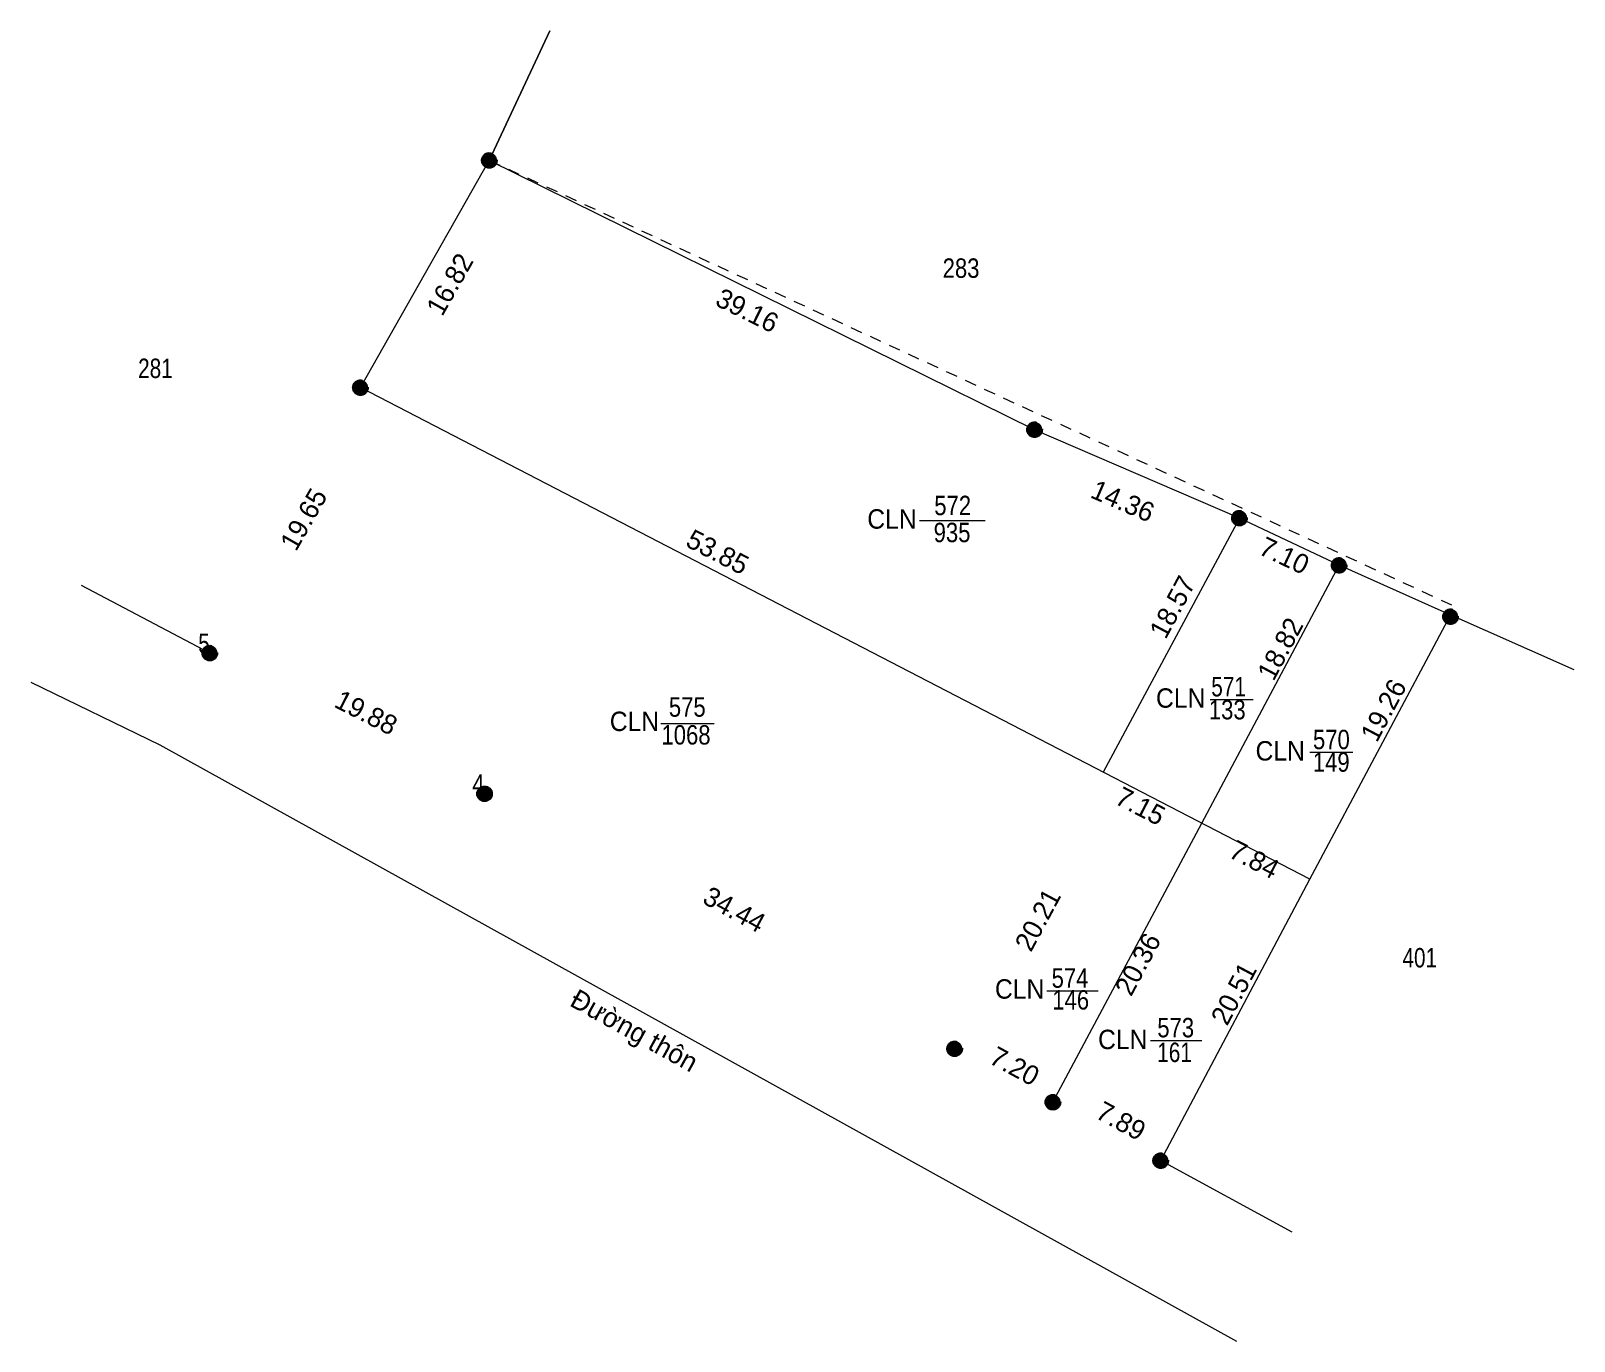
# Model space of a CAD drawing. Header units: metres. Extents: x 551046 to 552048, y 1840867 to 1841786.
# Drawn here: x 551709.3 to 551808.7, y 1841701.6 to 1841786 of the extents above; entities that cross this region are included whole.
import ezdxf
from ezdxf.enums import TextEntityAlignment as Align

# ---------------------------------------------------------------- set-up
doc = ezdxf.new("R2010")
doc.units = ezdxf.units.M
doc.header["$LTSCALE"] = 0.5
doc.header["$PDMODE"] = 32
doc.header["$PDSIZE"] = 0.25
doc.linetypes.add('DASH_DOUBLE_DOT', pattern=[9.2, 5, -1.2, 0.3, -1.2, 0.3, -1.2])
doc.linetypes.add('SHORT_DASHED', pattern=[2.7, 1.5, -1.2])
for name, color, linetype, lineweight in [('10', 7, 'Continuous', 13), ('13', 7, 'Continuous', 13), ('17', 7, 'Continuous', 13), ('63', 7, 'Continuous', 13)]:
    doc.layers.add(name, color=color, linetype=linetype, lineweight=lineweight)

msp = doc.modelspace()

# ---------------------------------------------------------------- hatches: boundary and pattern name
at = {"layer": '17'}
for points in [[(551739.34, 1841777.62, 1), (551738.34, 1841777.62, 1)], [(551731.04, 1841762.99, 1), (551730.04, 1841762.99, 1)], [(551774.45, 1841760.28, 1), (551773.45, 1841760.28, 1)], [(551787.64, 1841754.59, 1), (551786.64, 1841754.59, 1)], [(551794.06, 1841751.55, 1), (551793.06, 1841751.55, 1)], [(551801.23, 1841748.2429, 1), (551800.23, 1841748.2429, 1)], [(551721.34, 1841745.9, 1), (551720.34, 1841745.9, 1)], [(551739.03, 1841736.84, 1), (551738.03, 1841736.84, 1)], [(551769.3, 1841720.42, 1), (551768.3, 1841720.42, 1)], [(551775.63, 1841716.98, 1), (551774.63, 1841716.98, 1)], [(551782.57, 1841713.22, 1), (551781.57, 1841713.22, 1)]]:
    msp.add_hatch(color=256, dxfattribs=at).paths.add_polyline_path(points)

# ---------------------------------------------------------------- linework, layer by layer
at = {"layer": '10'}
for p, q in [((551730.54, 1841762.99), (551738.84, 1841777.62)), ((551791.67, 1841731.34), (551730.54, 1841762.99)), ((551787.14, 1841754.59), (551778.36, 1841738.23))]:
    msp.add_line(p, q, dxfattribs=at)
for points in [[(551808.69, 1841744.83), (551800.12, 1841748.61), (551793.56, 1841751.55), (551787.14, 1841754.59), (551773.95, 1841760.28), (551738.84, 1841777.62)], [(551775.13, 1841716.98), (551784.71, 1841734.94), (551793.56, 1841751.55)], [(551782.07, 1841713.22), (551791.67, 1841731.34), (551800.72, 1841748.34)]]:
    msp.add_lwpolyline(points, dxfattribs=at)
at = {"layer": '13'}
for p, q in [((551766.54, 1841754.43), (551770.77, 1841754.43)), ((551785.26, 1841742.92), (551788.03, 1841742.92)), ((551749.88, 1841741.36), (551753.32, 1841741.36)), ((551791.68, 1841739.52), (551794.45, 1841739.52)), ((551774.74, 1841724.15), (551778.05, 1841724.15)), ((551781.41, 1841720.95), (551784.72, 1841720.95))]:
    msp.add_line(p, q, dxfattribs=at)
at = {"layer": '17'}
for p, q in [((551742.74, 1841785.96), (551738.84, 1841777.62)), ((551738.84, 1841777.62), (551742.74, 1841785.96)), ((551720.84, 1841745.9), (551712.59, 1841750.24)), ((551720.69, 1841746.23), (551720.84, 1841745.9)), ((551782.07, 1841713.22), (551790.52, 1841708.63))]:
    msp.add_line(p, q, dxfattribs=at)
at = {"layer": '17', "linetype": 'SHORT_DASHED'}
msp.add_line((551738.84, 1841777.62), (551801.02, 1841748.9), dxfattribs=at)
at = {"layer": '17'}
msp.add_lwpolyline([(551709.32, 1841744.02), (551717.63, 1841740), (551786.96, 1841701.6)], dxfattribs=at)
at = {"layer": '17', "linetype": 'DASH_DOUBLE_DOT'}
for centre in [(551738.84, 1841777.62), (551730.54, 1841762.99), (551773.95, 1841760.28), (551787.14, 1841754.59), (551793.56, 1841751.55), (551800.73, 1841748.2429), (551720.84, 1841745.9), (551768.8, 1841720.42), (551775.13, 1841716.98), (551782.07, 1841713.22)]:
    msp.add_circle(centre, 0.5, dxfattribs=at)
at = {"layer": '17'}
msp.add_circle((551738.53, 1841736.84), 0.5, dxfattribs=at)
msp.add_point((551738.84, 1841777.62), dxfattribs=at)

# ---------------------------------------------------------------- texts
at = {"layer": '13'}
for s, width, p in [('572', 0.85, (551768.675, 1841754.78)), ('CLN', 0.95, (551764.765, 1841753.91)), ('935', 0.85, (551768.635, 1841753.04)), ('CLN', 0.95, (551783.355, 1841742.38)), ('571', 0.8, (551786.44, 1841743.11)), ('575', 0.85, (551751.585, 1841741.8)), ('133', 0.85, (551786.355, 1841741.63)), ('CLN', 0.95, (551748.185, 1841740.88)), ('1068', 0.85, (551751.505, 1841740.01)), ('570', 0.85, (551793.06, 1841739.71)), ('CLN', 0.95, (551789.765, 1841738.98)), ('149', 0.85, (551793.05, 1841738.26)), ('574', 0.85, (551776.23, 1841724.35)), ('CLN', 0.95, (551772.985, 1841723.65)), ('146', 0.85, (551776.275, 1841722.95)), ('CLN', 0.95, (551779.625, 1841720.4)), ('573', 0.85, (551783.035, 1841721.16)), ('161', 0.8, (551782.96, 1841719.57))]:
    msp.add_text(s, height=1.25, dxfattribs=dict(at, width=width)).set_placement(p, align=Align.CENTER)
at = {"layer": '17'}
for s, width, p in [('283', 0.85, (551769.215, 1841770.06)), ('281', 0.8, (551717.34, 1841763.61)), ('401', 0.8, (551798.75, 1841725.66))]:
    msp.add_text(s, height=1.25, dxfattribs=dict(at, width=width)).set_placement(p, align=Align.CENTER)
msp.add_text('Đường thôn', height=1.25, rotation=331.019, dxfattribs=at).set_placement((551747.8772, 1841721.0522), align=Align.CENTER)
at = {"layer": '63'}
for s, rotation, p in [('16.82', 60.433, (551736.8375, 1841769.3416)), ('39.16', 333.716, (551755.1782, 1841767.4025)), ('19.65', 60.421, (551727.4266, 1841754.2115)), ('14.36', 336.665, (551779.3874, 1841755.1172)), ('53.85', 332.626, (551753.2576, 1841751.8578)), ('7.10', 334.661, (551789.7675, 1841751.612)), ('18.57', 61.779, (551783.376, 1841748.5745)), ('18.82', 61.951, (551790.3176, 1841745.8811)), ('19.26', 61.971, (551796.9668, 1841741.9313)), ('19.88', 332.881, (551730.6301, 1841741.5171)), ('7.15', 332.611, (551780.4825, 1841735.4964)), ('7.84', 332.65, (551787.8129, 1841732.0571)), ('34.44', 331.522, (551754.322, 1841728.8437)), ('20.21', 61.774, (551774.7047, 1841728.4344)), ('20.36', 61.924, (551781.1486, 1841725.5809)), ('20.51', 62.085, (551787.3235, 1841723.6874)), ('7.20', 331.478, (551772.3716, 1841718.7577)), ('7.89', 331.552, (551779.2223, 1841715.2353))]:
    msp.add_text(s, height=1.25, rotation=rotation, dxfattribs=at).set_placement(p, align=Align.CENTER)
for s, width, p in [(' 5', 0.8, (551720.84, 1841745.9)), (' 4', 0.85, (551738.53, 1841736.84))]:
    msp.add_text(s, height=1.25, dxfattribs=dict(at, width=width)).set_placement(p, align=Align.RIGHT)

doc.saveas('drawing.dxf')
